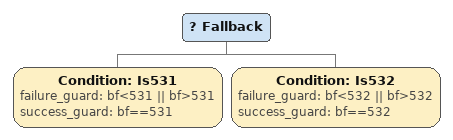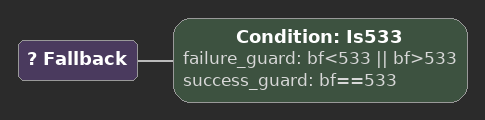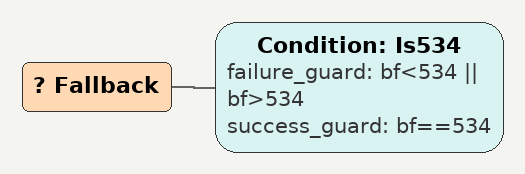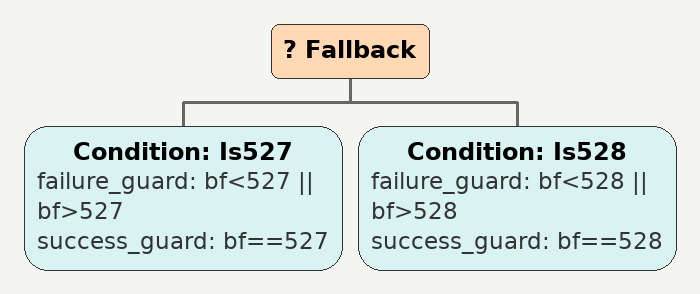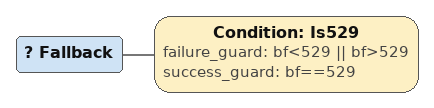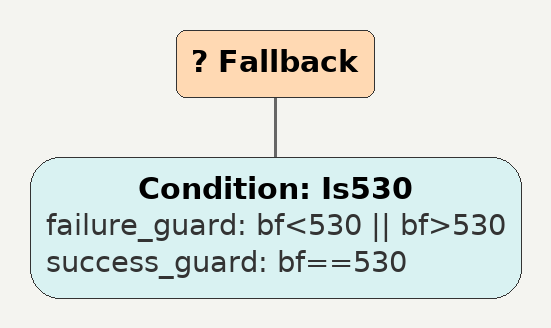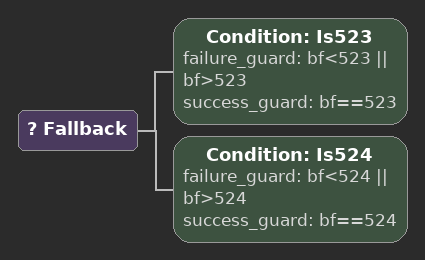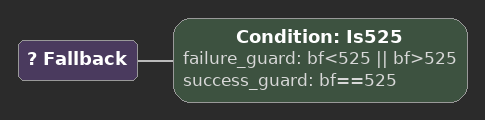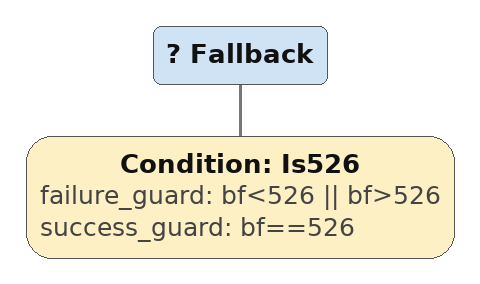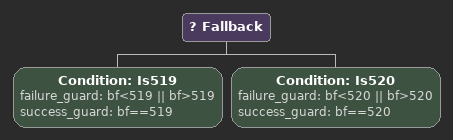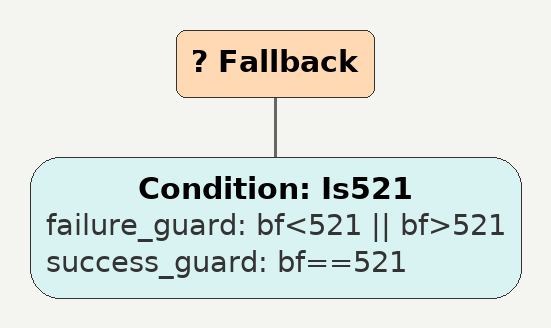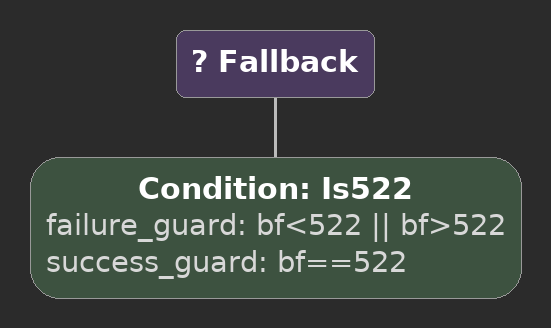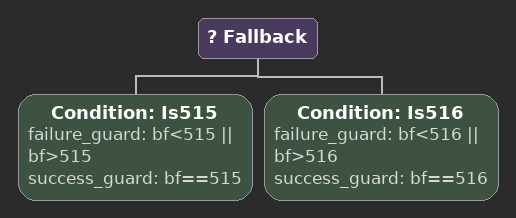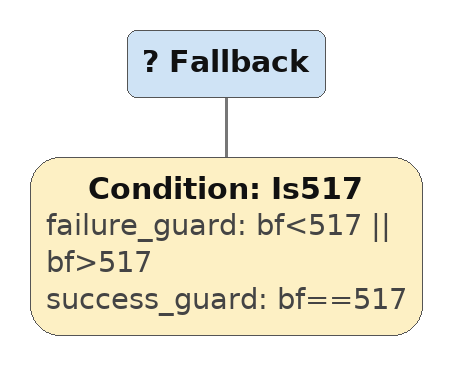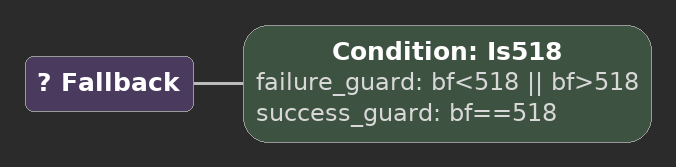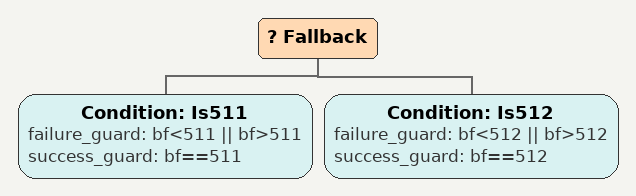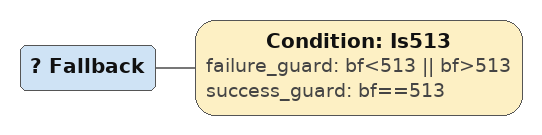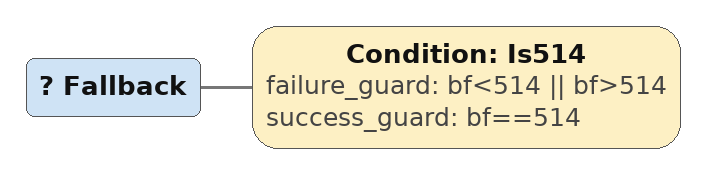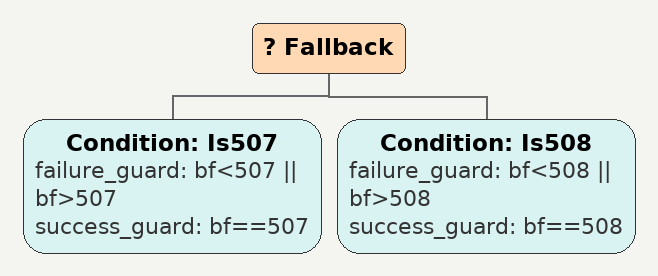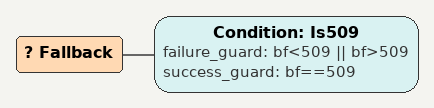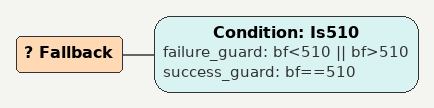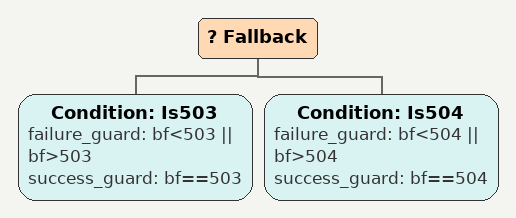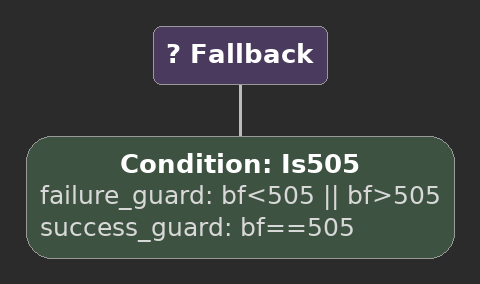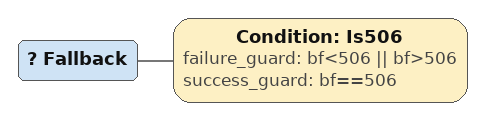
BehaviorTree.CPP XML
<Fallback>
    <Condition ID="Is531" failure_guard="bf&lt;531 || bf>531" success_guard="bf==531"/>
    <Condition ID="Is532" failure_guard="bf&lt;532 || bf>532" success_guard="bf==532"/>
        sequence530
        sequence
        children {
        } end_children
    } end_composite
</Fallback>

<Fallback>
    <Condition ID="Is533" failure_guard="bf&lt;533 || bf>533" success_guard="bf==533"/>
        sequence530
        sequence
        children {
        } end_children
    } end_composite
</Fallback>

<Fallback>
    <Condition ID="Is534" failure_guard="bf&lt;534 || bf>534" success_guard="bf==534"/>
        sequence530
        sequence
        children {
        } end_children
    } end_composite
</Fallback>

<Fallback>
    <Condition ID="Is527" failure_guard="bf&lt;527 || bf>527" success_guard="bf==527"/>
    <Condition ID="Is528" failure_guard="bf&lt;528 || bf>528" success_guard="bf==528"/>
        sequence526
        sequence
        children {
        } end_children
    } end_composite
</Fallback>

<Fallback>
    <Condition ID="Is529" failure_guard="bf&lt;529 || bf>529" success_guard="bf==529"/>
        sequence526
        sequence
        children {
        } end_children
    } end_composite
</Fallback>

<Fallback>
    <Condition ID="Is530" failure_guard="bf&lt;530 || bf>530" success_guard="bf==530"/>
        sequence526
        sequence
        children {
        } end_children
    } end_composite
</Fallback>

<Fallback>
    <Condition ID="Is523" failure_guard="bf&lt;523 || bf>523" success_guard="bf==523"/>
    <Condition ID="Is524" failure_guard="bf&lt;524 || bf>524" success_guard="bf==524"/>
        sequence522
        sequence
        children {
        } end_children
    } end_composite
</Fallback>

<Fallback>
    <Condition ID="Is525" failure_guard="bf&lt;525 || bf>525" success_guard="bf==525"/>
        sequence522
        sequence
        children {
        } end_children
    } end_composite
</Fallback>

<Fallback>
    <Condition ID="Is526" failure_guard="bf&lt;526 || bf>526" success_guard="bf==526"/>
        sequence522
        sequence
        children {
        } end_children
    } end_composite
</Fallback>

<Fallback>
    <Condition ID="Is519" failure_guard="bf&lt;519 || bf>519" success_guard="bf==519"/>
    <Condition ID="Is520" failure_guard="bf&lt;520 || bf>520" success_guard="bf==520"/>
        sequence518
        sequence
        children {
        } end_children
    } end_composite
</Fallback>

<Fallback>
    <Condition ID="Is521" failure_guard="bf&lt;521 || bf>521" success_guard="bf==521"/>
        sequence518
        sequence
        children {
        } end_children
    } end_composite
</Fallback>

<Fallback>
    <Condition ID="Is522" failure_guard="bf&lt;522 || bf>522" success_guard="bf==522"/>
        sequence518
        sequence
        children {
        } end_children
    } end_composite
</Fallback>

<Fallback>
    <Condition ID="Is515" failure_guard="bf&lt;515 || bf>515" success_guard="bf==515"/>
    <Condition ID="Is516" failure_guard="bf&lt;516 || bf>516" success_guard="bf==516"/>
        sequence514
        sequence
        children {
        } end_children
    } end_composite
</Fallback>

<Fallback>
    <Condition ID="Is517" failure_guard="bf&lt;517 || bf>517" success_guard="bf==517"/>
        sequence514
        sequence
        children {
        } end_children
    } end_composite
</Fallback>

<Fallback>
    <Condition ID="Is518" failure_guard="bf&lt;518 || bf>518" success_guard="bf==518"/>
        sequence514
        sequence
        children {
        } end_children
    } end_composite
</Fallback>

<Fallback>
    <Condition ID="Is511" failure_guard="bf&lt;511 || bf>511" success_guard="bf==511"/>
    <Condition ID="Is512" failure_guard="bf&lt;512 || bf>512" success_guard="bf==512"/>
        sequence510
        sequence
        children {
        } end_children
    } end_composite
</Fallback>

<Fallback>
    <Condition ID="Is513" failure_guard="bf&lt;513 || bf>513" success_guard="bf==513"/>
        sequence510
        sequence
        children {
        } end_children
    } end_composite
</Fallback>

<Fallback>
    <Condition ID="Is514" failure_guard="bf&lt;514 || bf>514" success_guard="bf==514"/>
        sequence510
        sequence
        children {
        } end_children
    } end_composite
</Fallback>

<Fallback>
    <Condition ID="Is507" failure_guard="bf&lt;507 || bf>507" success_guard="bf==507"/>
    <Condition ID="Is508" failure_guard="bf&lt;508 || bf>508" success_guard="bf==508"/>
        sequence506
        sequence
        children {
        } end_children
    } end_composite
</Fallback>

<Fallback>
    <Condition ID="Is509" failure_guard="bf&lt;509 || bf>509" success_guard="bf==509"/>
        sequence506
        sequence
        children {
        } end_children
    } end_composite
</Fallback>

<Fallback>
    <Condition ID="Is510" failure_guard="bf&lt;510 || bf>510" success_guard="bf==510"/>
        sequence506
        sequence
        children {
        } end_children
    } end_composite
</Fallback>

<Fallback>
    <Condition ID="Is503" failure_guard="bf&lt;503 || bf>503" success_guard="bf==503"/>
    <Condition ID="Is504" failure_guard="bf&lt;504 || bf>504" success_guard="bf==504"/>
        sequence502
        sequence
        children {
        } end_children
    } end_composite
</Fallback>

<Fallback>
    <Condition ID="Is505" failure_guard="bf&lt;505 || bf>505" success_guard="bf==505"/>
        sequence502
        sequence
        children {
        } end_children
    } end_composite
</Fallback>

<Fallback>
    <Condition ID="Is506" failure_guard="bf&lt;506 || bf>506" success_guard="bf==506"/>
        sequence502
        sequence
        children {
        } end_children
    } end_composite
</Fallback>
